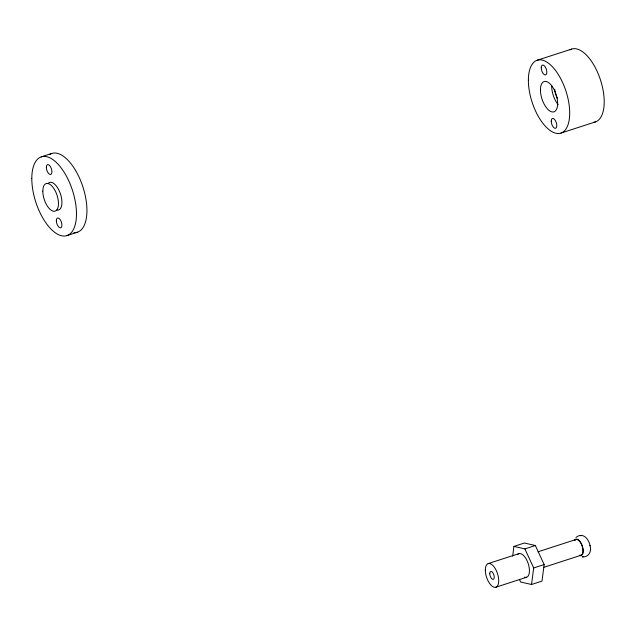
<?xml version="1.0" encoding="UTF-8"?>
<svg xmlns="http://www.w3.org/2000/svg" width="636" height="636" viewBox="0 0 636 636"><rect width="100%" height="100%" fill="white"/><g stroke="black" fill="none" stroke-linecap="round" stroke-linejoin="round"><path stroke-width="0.95" d="M512.672 556.134L513.936 546.404L524.398 543.017L535.345 545.521L544.146 564.561L541.999 581.105L531.537 584.492L520.598 581.996L519.397 579.396M531.537 584.492L533.683 567.956L524.883 548.908L513.936 546.404M575.954 537.428C583.021 531.68 588.984 539.288 590.049 545.783M582.019 556.929C589.047 557.534 591.878 551.078 589.97 545.394M41.213 156.885L51.675 153.491M537.086 60.293L571.605 49.099M67.034 235.559L77.497 232.172M560.968 133.067L595.487 121.881M524.883 548.908L535.345 545.521M488.146 563.607L518.865 553.646M538.104 551.77L575.842 539.543M533.683 567.956L544.146 564.561M543.398 567.455L581.209 555.196M495.889 587.211L526.608 577.25M580.811 535.75L581.527 535.576M583.22 556.723L582.767 556.85M47.923 183.717A14.493 6.742 72 0 1 60.452 193.885A14.493 6.742 72 0 1 56.715 210.063M49.95 154.294A41.404 19.255 72 0 1 83.372 188.367A41.404 19.255 72 0 1 73.848 232.649M570.015 49.847A38.303 17.808 72 0 1 600.384 79.667A38.303 17.808 72 0 1 593.825 122.263M558.241 104.757A15.94 7.417 72 0 1 551.698 85.701M557.367 98.326A10.351 4.818 72 0 1 554.719 89.151M574.459 540.433A8.697 4.047 72 0 1 582.337 545.998A8.697 4.047 72 0 1 579.436 555.443M575.008 540.195A8.284 3.848 72 0 1 582.242 546.348A8.284 3.848 72 0 1 579.706 555.188M517.418 554.735A12.418 5.78 72 0 1 528.333 563.981A12.418 5.78 72 0 1 524.382 577.138M42.827 191.142A14.493 6.742 72 0 0 54.529 211.271A14.493 6.742 72 0 0 54.569 189.647A14.493 6.742 72 0 0 42.827 191.142M31.8 178.478A41.404 19.255 72 0 0 65.238 235.98A41.404 19.255 72 0 0 65.341 174.216A41.404 19.255 72 0 0 31.8 178.478M56.334 220.692A5.175 2.409 72 0 0 60.507 227.879A5.175 2.409 72 0 0 60.523 220.159A5.175 2.409 72 0 0 56.334 220.692M46.341 167.316A5.175 2.409 72 0 0 50.522 174.502A5.175 2.409 72 0 0 50.53 166.783A5.175 2.409 72 0 0 46.341 167.316M528.373 80.263A38.303 17.808 72 0 0 559.306 133.449A38.303 17.808 72 0 0 559.402 76.32A38.303 17.808 72 0 0 528.373 80.263M540.433 89.843A15.94 7.417 72 0 0 553.304 111.984A15.94 7.417 72 0 0 553.344 88.205A15.94 7.417 72 0 0 540.433 89.843M541.244 67.766A5.175 2.409 72 0 0 545.426 74.961A5.175 2.409 72 0 0 545.434 67.241A5.175 2.409 72 0 0 541.244 67.766M551.229 121.15A5.175 2.409 72 0 0 555.411 128.337A5.175 2.409 72 0 0 555.427 120.617A5.175 2.409 72 0 0 551.229 121.15M485.324 570.079A12.418 5.78 72 0 0 495.349 587.338A12.418 5.78 72 0 0 495.38 568.807A12.418 5.78 72 0 0 485.324 570.079M489.784 573.632A4.142 1.924 72 0 0 493.131 579.38A4.142 1.924 72 0 0 493.138 573.203A4.142 1.924 72 0 0 489.784 573.632"/></g></svg>
